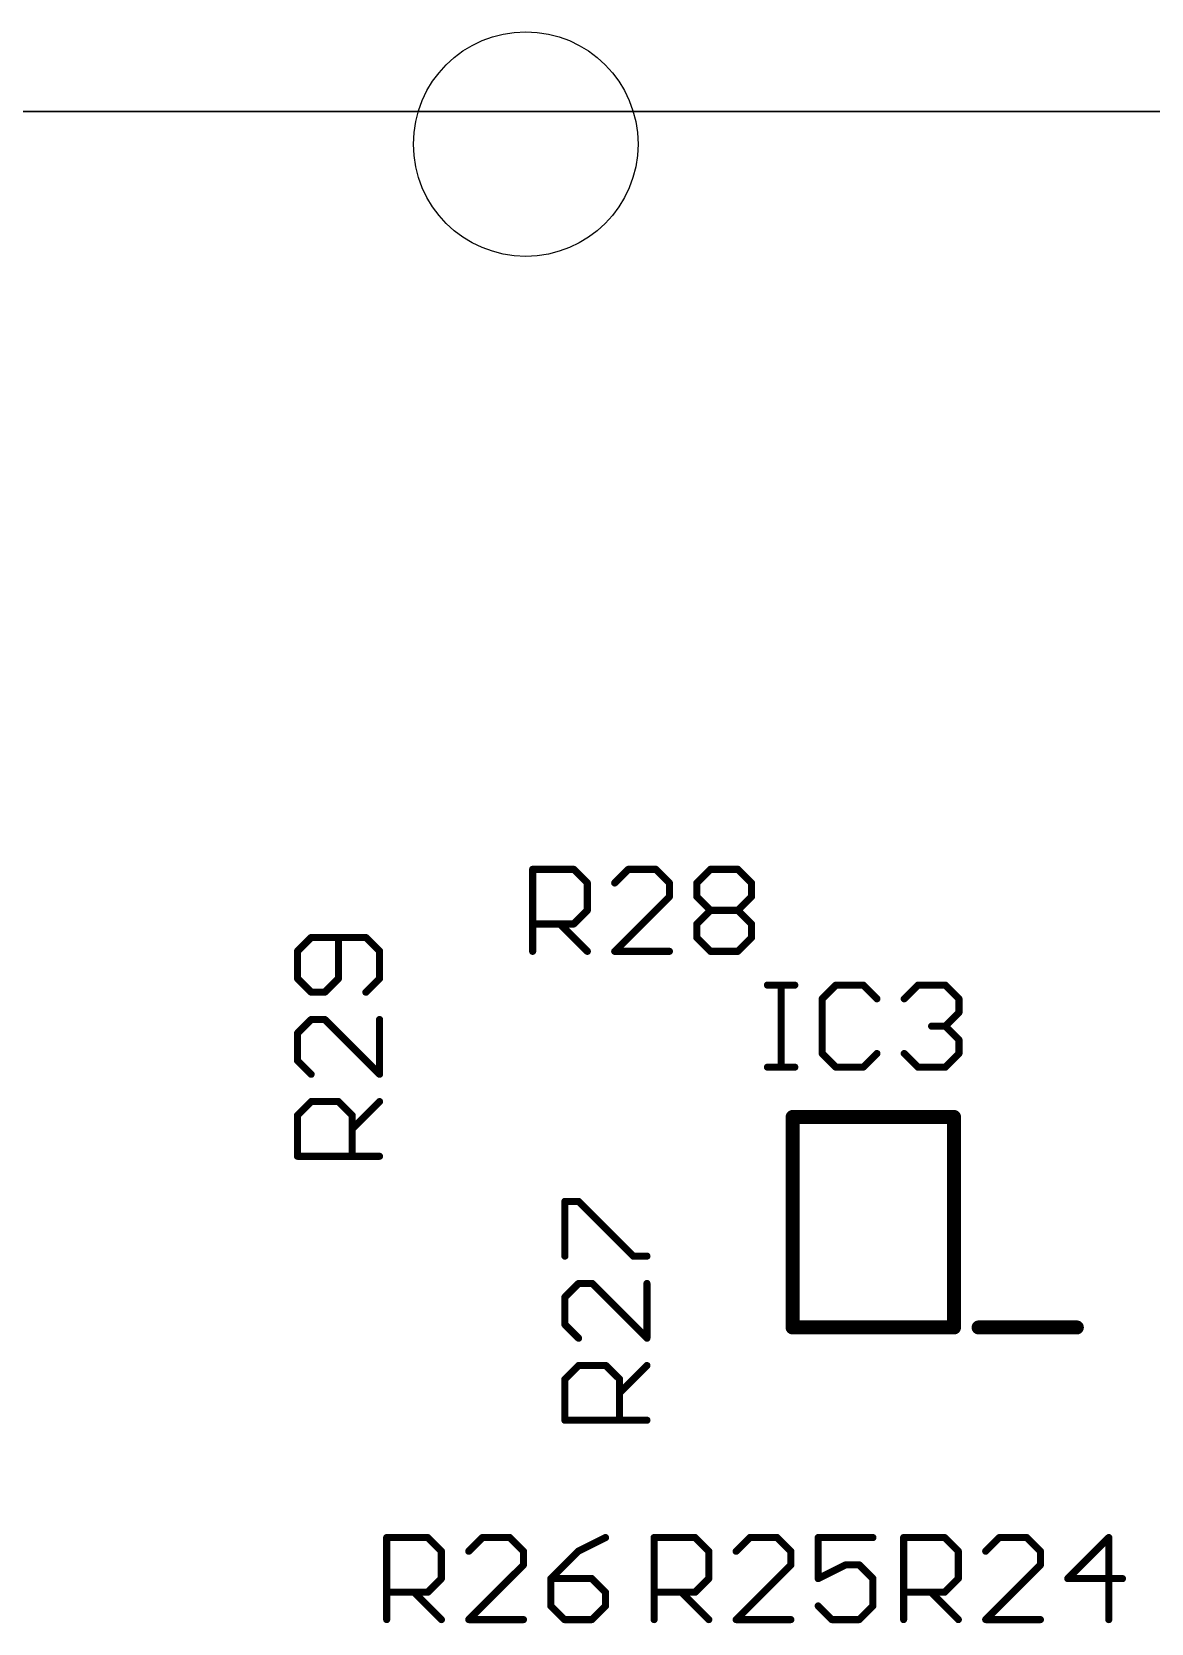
# Model space of a CAD drawing. Extents: x 0 to 11.2, y 0 to 11.2.
# Drawn here: x 6.638 to 7.265, y 10.252 to 11.145 of the extents above; entities that cross this region are included whole.
import ezdxf

# ---------------------------------------------------------------- set-up
doc = ezdxf.new("R2010")
doc.units = 0
doc.layers.add('20', color=53, linetype='CONTINUOUS')
doc.layers.add('25', color=253, linetype='CONTINUOUS')

msp = doc.modelspace()

# ---------------------------------------------------------------- linework, layer by layer
at = {"layer": '20', "const_width": 0.000984}
msp.add_lwpolyline([(7.479865, 11.1), (5.969397, 11.1)], dxfattribs=at)
at = {"layer": '20'}
msp.add_circle((6.9146, 11.0817), 0.062992, dxfattribs=at)
at = {"layer": '25'}
for points, const_width in [([(6.918482, 10.6287), (6.918482, 10.674739)], 0.004), ([(6.918482, 10.674739), (6.941501, 10.674739)], 0.004), ([(6.941501, 10.674739), (6.949175, 10.667066)], 0.004), ([(6.972194, 10.674739), (6.964521, 10.667066)], 0.004), ([(6.987541, 10.674739), (6.972194, 10.674739)], 0.004), ([(6.995214, 10.667066), (6.987541, 10.674739)], 0.004), ([(7.01056, 10.667066), (7.018234, 10.674739)], 0.004), ([(7.018234, 10.674739), (7.03358, 10.674739)], 0.004), ([(7.03358, 10.674739), (7.041253, 10.667066)], 0.004), ([(6.949175, 10.667066), (6.949175, 10.65172)], 0.004), ([(6.995214, 10.659393), (6.995214, 10.667066)], 0.004), ([(7.01056, 10.659393), (7.01056, 10.667066)], 0.004), ([(7.041253, 10.667066), (7.041253, 10.659393)], 0.004), ([(6.949175, 10.65172), (6.941501, 10.644046)], 0.004), ([(6.964521, 10.6287), (6.995214, 10.659393)], 0.004), ([(7.018234, 10.65172), (7.01056, 10.659393)], 0.004), ([(7.01056, 10.644046), (7.018234, 10.65172)], 0.004), ([(7.018234, 10.65172), (7.03358, 10.65172)], 0.004), ([(7.041253, 10.659393), (7.03358, 10.65172)], 0.004), ([(7.03358, 10.65172), (7.041253, 10.644046)], 0.004), ([(6.941501, 10.644046), (6.918482, 10.644046)], 0.004), ([(6.933828, 10.644046), (6.949175, 10.6287)], 0.004), ([(7.01056, 10.636373), (7.01056, 10.644046)], 0.004), ([(7.041253, 10.644046), (7.041253, 10.636373)], 0.004), ([(6.794234, 10.636471), (6.786561, 10.628798)], 0.004), ([(6.824927, 10.636471), (6.794234, 10.636471)], 0.004), ([(6.80958, 10.613452), (6.80958, 10.636471)], 0.004), ([(6.8326, 10.628798), (6.824927, 10.636471)], 0.004), ([(7.018234, 10.6287), (7.01056, 10.636373)], 0.004), ([(7.041253, 10.636373), (7.03358, 10.6287)], 0.004), ([(6.786561, 10.628798), (6.786561, 10.613452)], 0.004), ([(6.8326, 10.613452), (6.8326, 10.628798)], 0.004), ([(6.995214, 10.6287), (6.964521, 10.6287)], 0.004), ([(7.03358, 10.6287), (7.018234, 10.6287)], 0.004), ([(6.786561, 10.613452), (6.794234, 10.605779)], 0.004), ([(6.801907, 10.605779), (6.80958, 10.613452)], 0.004), ([(6.824927, 10.605779), (6.8326, 10.613452)], 0.004), ([(7.050214, 10.609739), (7.06556, 10.609739)], 0.004), ([(7.057887, 10.5637), (7.057887, 10.609739)], 0.004), ([(7.08858, 10.609739), (7.080907, 10.602066)], 0.004), ([(7.103926, 10.609739), (7.08858, 10.609739)], 0.004), ([(7.1116, 10.602066), (7.103926, 10.609739)], 0.004), ([(7.126946, 10.602066), (7.134619, 10.609739)], 0.004), ([(7.134619, 10.609739), (7.149966, 10.609739)], 0.004), ([(7.149966, 10.609739), (7.157639, 10.602066)], 0.004), ([(6.794234, 10.605779), (6.801907, 10.605779)], 0.004), ([(7.080907, 10.602066), (7.080907, 10.571373)], 0.004), ([(7.157639, 10.602066), (7.157639, 10.594393)], 0.004), ([(6.794234, 10.590432), (6.786561, 10.582759)], 0.004), ([(6.801907, 10.590432), (6.794234, 10.590432)], 0.004), ([(6.8326, 10.559739), (6.801907, 10.590432)], 0.004), ([(6.8326, 10.590432), (6.8326, 10.559739)], 0.004), ([(7.157639, 10.594393), (7.149966, 10.58672)], 0.004), ([(6.786561, 10.582759), (6.786561, 10.567412)], 0.004), ([(7.149966, 10.58672), (7.142292, 10.58672)], 0.004), ([(7.149966, 10.58672), (7.157639, 10.579046)], 0.004), ([(7.080907, 10.571373), (7.08858, 10.5637)], 0.004), ([(7.103926, 10.5637), (7.1116, 10.571373)], 0.004), ([(7.134619, 10.5637), (7.126946, 10.571373)], 0.004), ([(7.157639, 10.571373), (7.149966, 10.5637)], 0.004), ([(7.157639, 10.579046), (7.157639, 10.571373)], 0.004), ([(6.786561, 10.567412), (6.794234, 10.559739)], 0.004), ([(7.050214, 10.5637), (7.06556, 10.5637)], 0.004), ([(7.08858, 10.5637), (7.103926, 10.5637)], 0.004), ([(7.149966, 10.5637), (7.134619, 10.5637)], 0.004), ([(6.786561, 10.53672), (6.794234, 10.544393)], 0.004), ([(6.794234, 10.544393), (6.80958, 10.544393)], 0.004), ([(6.80958, 10.544393), (6.817254, 10.53672)], 0.004), ([(6.817254, 10.529046), (6.8326, 10.544393)], 0.004), ([(6.786561, 10.5137), (6.786561, 10.53672)], 0.004), ([(6.817254, 10.53672), (6.817254, 10.5137)], 0.004), ([(7.064324, 10.417645), (7.064324, 10.535755)], 0.007874), ([(7.064324, 10.535755), (7.154875, 10.535755)], 0.007874), ([(7.154875, 10.535755), (7.154875, 10.417645)], 0.007874), ([(6.8326, 10.5137), (6.786561, 10.5137)], 0.004), ([(6.936561, 10.457661), (6.936561, 10.488353)], 0.004), ([(6.936561, 10.488353), (6.944234, 10.488353)], 0.004), ([(6.944234, 10.488353), (6.974927, 10.457661)], 0.004), ([(6.974927, 10.457661), (6.9826, 10.457661)], 0.004), ([(6.944234, 10.442314), (6.936561, 10.434641)], 0.004), ([(6.951907, 10.442314), (6.944234, 10.442314)], 0.004), ([(6.9826, 10.411621), (6.951907, 10.442314)], 0.004), ([(6.9826, 10.442314), (6.9826, 10.411621)], 0.004), ([(6.936561, 10.434641), (6.936561, 10.419294)], 0.004), ([(6.936561, 10.419294), (6.944234, 10.411621)], 0.004), ([(7.154875, 10.417645), (7.064324, 10.417645)], 0.007874), ([(7.223773, 10.417645), (7.168655, 10.417645)], 0.007874), ([(6.936561, 10.388602), (6.944234, 10.396275)], 0.004), ([(6.944234, 10.396275), (6.95958, 10.396275)], 0.004), ([(6.95958, 10.396275), (6.967254, 10.388602)], 0.004), ([(6.967254, 10.380928), (6.9826, 10.396275)], 0.004), ([(6.936561, 10.365582), (6.936561, 10.388602)], 0.004), ([(6.967254, 10.388602), (6.967254, 10.365582)], 0.004), ([(6.9826, 10.365582), (6.936561, 10.365582)], 0.004), ([(6.8366, 10.2537), (6.8366, 10.299739)], 0.004), ([(6.8366, 10.299739), (6.859619, 10.299739)], 0.004), ([(6.859619, 10.299739), (6.867293, 10.292066)], 0.004), ([(6.890312, 10.299739), (6.882639, 10.292066)], 0.004), ([(6.905659, 10.299739), (6.890312, 10.299739)], 0.004), ([(6.913332, 10.292066), (6.905659, 10.299739)], 0.004), ([(6.959371, 10.299739), (6.944025, 10.292066)], 0.004), ([(6.9866, 10.2537), (6.9866, 10.299739)], 0.004), ([(6.9866, 10.299739), (7.009619, 10.299739)], 0.004), ([(7.009619, 10.299739), (7.017293, 10.292066)], 0.004), ([(7.040312, 10.299739), (7.032639, 10.292066)], 0.004), ([(7.055659, 10.299739), (7.040312, 10.299739)], 0.004), ([(7.063332, 10.292066), (7.055659, 10.299739)], 0.004), ([(7.109371, 10.299739), (7.078678, 10.299739)], 0.004), ([(7.078678, 10.299739), (7.078678, 10.27672)], 0.004), ([(7.1266, 10.2537), (7.1266, 10.299739)], 0.004), ([(7.1266, 10.299739), (7.149619, 10.299739)], 0.004), ([(7.149619, 10.299739), (7.157293, 10.292066)], 0.004), ([(7.180312, 10.299739), (7.172639, 10.292066)], 0.004), ([(7.195659, 10.299739), (7.180312, 10.299739)], 0.004), ([(7.203332, 10.292066), (7.195659, 10.299739)], 0.004), ([(7.241698, 10.299739), (7.218678, 10.27672)], 0.004), ([(7.241698, 10.2537), (7.241698, 10.299739)], 0.004), ([(6.867293, 10.292066), (6.867293, 10.27672)], 0.004), ([(6.913332, 10.284393), (6.913332, 10.292066)], 0.004), ([(6.944025, 10.292066), (6.928678, 10.27672)], 0.004), ([(7.017293, 10.292066), (7.017293, 10.27672)], 0.004), ([(7.063332, 10.284393), (7.063332, 10.292066)], 0.004), ([(7.157293, 10.292066), (7.157293, 10.27672)], 0.004), ([(7.203332, 10.284393), (7.203332, 10.292066)], 0.004), ([(6.867293, 10.27672), (6.859619, 10.269046)], 0.004), ([(6.882639, 10.2537), (6.913332, 10.284393)], 0.004), ([(6.928678, 10.27672), (6.928678, 10.261373)], 0.004), ([(6.951698, 10.27672), (6.928678, 10.27672)], 0.004), ([(6.959371, 10.269046), (6.951698, 10.27672)], 0.004), ([(7.017293, 10.27672), (7.009619, 10.269046)], 0.004), ([(7.032639, 10.2537), (7.063332, 10.284393)], 0.004), ([(7.078678, 10.27672), (7.094025, 10.284393)], 0.004), ([(7.094025, 10.284393), (7.101698, 10.284393)], 0.004), ([(7.101698, 10.284393), (7.109371, 10.27672)], 0.004), ([(7.109371, 10.27672), (7.109371, 10.261373)], 0.004), ([(7.157293, 10.27672), (7.149619, 10.269046)], 0.004), ([(7.172639, 10.2537), (7.203332, 10.284393)], 0.004), ([(7.218678, 10.27672), (7.249371, 10.27672)], 0.004), ([(6.859619, 10.269046), (6.8366, 10.269046)], 0.004), ([(6.851946, 10.269046), (6.867293, 10.2537)], 0.004), ([(6.959371, 10.261373), (6.959371, 10.269046)], 0.004), ([(7.009619, 10.269046), (6.9866, 10.269046)], 0.004), ([(7.001946, 10.269046), (7.017293, 10.2537)], 0.004), ([(7.149619, 10.269046), (7.1266, 10.269046)], 0.004), ([(7.141946, 10.269046), (7.157293, 10.2537)], 0.004), ([(6.928678, 10.261373), (6.936352, 10.2537)], 0.004), ([(6.951698, 10.2537), (6.959371, 10.261373)], 0.004), ([(7.086352, 10.2537), (7.078678, 10.261373)], 0.004), ([(7.109371, 10.261373), (7.101698, 10.2537)], 0.004), ([(6.913332, 10.2537), (6.882639, 10.2537)], 0.004), ([(6.936352, 10.2537), (6.951698, 10.2537)], 0.004), ([(7.063332, 10.2537), (7.032639, 10.2537)], 0.004), ([(7.101698, 10.2537), (7.086352, 10.2537)], 0.004), ([(7.203332, 10.2537), (7.172639, 10.2537)], 0.004)]:
    msp.add_lwpolyline(points, dxfattribs=dict(at, const_width=const_width))
for points, const_width in [([(6.919482, 10.674739, 1), (6.917482, 10.674739)], 0.002), ([(6.918482, 10.675739, 1), (6.918482, 10.673739)], 0.002), ([(6.942209, 10.675446, 1), (6.940794, 10.674032)], 0.002), ([(6.941501, 10.673739, 1), (6.941501, 10.675739)], 0.002), ([(6.972194, 10.675739, 1), (6.972194, 10.673739)], 0.002), ([(6.972901, 10.674032, 1), (6.971487, 10.675446)], 0.002), ([(6.988248, 10.675446, 1), (6.986834, 10.674032)], 0.002), ([(6.987541, 10.673739, 1), (6.987541, 10.675739)], 0.002), ([(7.018234, 10.675739, 1), (7.018234, 10.673739)], 0.002), ([(7.018941, 10.674032, 1), (7.017526, 10.675446)], 0.002), ([(7.034287, 10.675446, 1), (7.032873, 10.674032)], 0.002), ([(7.03358, 10.673739, 1), (7.03358, 10.675739)], 0.002), ([(6.950175, 10.667066, 1), (6.948175, 10.667066)], 0.002), ([(6.948468, 10.666359, 1), (6.949882, 10.667773)], 0.002), ([(6.963814, 10.667773, 1), (6.965228, 10.666359)], 0.002), ([(6.996214, 10.667066, 1), (6.994214, 10.667066)], 0.002), ([(6.994507, 10.666359, 1), (6.995921, 10.667773)], 0.002), ([(7.01156, 10.667066, 1), (7.00956, 10.667066)], 0.002), ([(7.009853, 10.667773, 1), (7.011268, 10.666359)], 0.002), ([(7.042253, 10.667066, 1), (7.040253, 10.667066)], 0.002), ([(7.040546, 10.666359, 1), (7.04196, 10.667773)], 0.002), ([(6.949882, 10.651013, 1), (6.948468, 10.652427)], 0.002), ([(6.994214, 10.659393, 1), (6.996214, 10.659393)], 0.002), ([(6.995921, 10.658686, 1), (6.994507, 10.6601)], 0.002), ([(7.011268, 10.6601, 1), (7.009853, 10.658686)], 0.002), ([(7.00956, 10.659393, 1), (7.01156, 10.659393)], 0.002), ([(7.018234, 10.65272, 1), (7.018234, 10.65072)], 0.002), ([(7.018941, 10.651013, 1), (7.017526, 10.652427)], 0.002), ([(7.017526, 10.651013, 1), (7.018941, 10.652427)], 0.002), ([(7.034287, 10.652427, 1), (7.032873, 10.651013)], 0.002), ([(7.032873, 10.652427, 1), (7.034287, 10.651013)], 0.002), ([(7.03358, 10.65072, 1), (7.03358, 10.65272)], 0.002), ([(7.040253, 10.659393, 1), (7.042253, 10.659393)], 0.002), ([(7.04196, 10.658686, 1), (7.040546, 10.6601)], 0.002), ([(6.918482, 10.645046, 1), (6.918482, 10.643046)], 0.002), ([(6.934535, 10.644753, 1), (6.933121, 10.643339)], 0.002), ([(6.940794, 10.644753, 1), (6.942209, 10.643339)], 0.002), ([(6.941501, 10.643046, 1), (6.941501, 10.645046)], 0.002), ([(6.948175, 10.65172, 1), (6.950175, 10.65172)], 0.002), ([(7.01156, 10.644046, 1), (7.00956, 10.644046)], 0.002), ([(7.009853, 10.644753, 1), (7.011268, 10.643339)], 0.002), ([(7.042253, 10.644046, 1), (7.040253, 10.644046)], 0.002), ([(7.040546, 10.643339, 1), (7.04196, 10.644753)], 0.002), ([(6.794234, 10.637471, 1), (6.794234, 10.635471)], 0.002), ([(6.794941, 10.635764, 1), (6.793527, 10.637178)], 0.002), ([(6.81058, 10.636471, 1), (6.80858, 10.636471)], 0.002), ([(6.825634, 10.637178, 1), (6.82422, 10.635764)], 0.002), ([(6.824927, 10.635471, 1), (6.824927, 10.637471)], 0.002), ([(7.011268, 10.63708, 1), (7.009853, 10.635666)], 0.002), ([(7.00956, 10.636373, 1), (7.01156, 10.636373)], 0.002), ([(7.040253, 10.636373, 1), (7.042253, 10.636373)], 0.002), ([(7.04196, 10.635666, 1), (7.040546, 10.63708)], 0.002), ([(6.787561, 10.628798, 1), (6.785561, 10.628798)], 0.002), ([(6.785854, 10.629505, 1), (6.787268, 10.628091)], 0.002), ([(6.8336, 10.628798, 1), (6.8316, 10.628798)], 0.002), ([(6.831893, 10.628091, 1), (6.833307, 10.629505)], 0.002), ([(6.917482, 10.6287, 1), (6.919482, 10.6287)], 0.002), ([(6.948468, 10.627993, 1), (6.949882, 10.629407)], 0.002), ([(6.964521, 10.6297, 1), (6.964521, 10.6277)], 0.002), ([(6.963814, 10.629407, 1), (6.965228, 10.627993)], 0.002), ([(6.995214, 10.6277, 1), (6.995214, 10.6297)], 0.002), ([(7.018234, 10.6297, 1), (7.018234, 10.6277)], 0.002), ([(7.017526, 10.627993, 1), (7.018941, 10.629407)], 0.002), ([(7.032873, 10.629407, 1), (7.034287, 10.627993)], 0.002), ([(7.03358, 10.6277, 1), (7.03358, 10.6297)], 0.002), ([(6.787268, 10.614159, 1), (6.785854, 10.612745)], 0.002), ([(6.785561, 10.613452, 1), (6.787561, 10.613452)], 0.002), ([(6.80858, 10.613452, 1), (6.81058, 10.613452)], 0.002), ([(6.810287, 10.612745, 1), (6.808873, 10.614159)], 0.002), ([(6.8316, 10.613452, 1), (6.8336, 10.613452)], 0.002), ([(6.833307, 10.612745, 1), (6.831893, 10.614159)], 0.002), ([(7.050214, 10.610739, 1), (7.050214, 10.608739)], 0.002), ([(7.058887, 10.609739, 1), (7.056887, 10.609739)], 0.002), ([(7.06556, 10.608739, 1), (7.06556, 10.610739)], 0.002), ([(7.08858, 10.610739, 1), (7.08858, 10.608739)], 0.002), ([(7.089287, 10.609032, 1), (7.087873, 10.610446)], 0.002), ([(7.104634, 10.610446, 1), (7.103219, 10.609032)], 0.002), ([(7.103926, 10.608739, 1), (7.103926, 10.610739)], 0.002), ([(7.134619, 10.610739, 1), (7.134619, 10.608739)], 0.002), ([(7.135326, 10.609032, 1), (7.133912, 10.610446)], 0.002), ([(7.150673, 10.610446, 1), (7.149259, 10.609032)], 0.002), ([(7.149966, 10.608739, 1), (7.149966, 10.610739)], 0.002), ([(6.794234, 10.606779, 1), (6.794234, 10.604779)], 0.002), ([(6.793527, 10.605071, 1), (6.794941, 10.606486)], 0.002), ([(6.8012, 10.606486, 1), (6.802614, 10.605071)], 0.002), ([(6.801907, 10.604779, 1), (6.801907, 10.606779)], 0.002), ([(6.82422, 10.606486, 1), (6.825634, 10.605071)], 0.002), ([(7.081907, 10.602066, 1), (7.079907, 10.602066)], 0.002), ([(7.0802, 10.602773, 1), (7.081614, 10.601359)], 0.002), ([(7.110893, 10.601359, 1), (7.112307, 10.602773)], 0.002), ([(7.126239, 10.602773, 1), (7.127653, 10.601359)], 0.002), ([(7.158639, 10.602066, 1), (7.156639, 10.602066)], 0.002), ([(7.156932, 10.601359, 1), (7.158346, 10.602773)], 0.002), ([(6.794234, 10.591432, 1), (6.794234, 10.589432)], 0.002), ([(6.794941, 10.589725, 1), (6.793527, 10.591139)], 0.002), ([(6.802614, 10.591139, 1), (6.8012, 10.589725)], 0.002), ([(6.801907, 10.589432, 1), (6.801907, 10.591432)], 0.002), ([(6.8336, 10.590432, 1), (6.8316, 10.590432)], 0.002), ([(7.156639, 10.594393, 1), (7.158639, 10.594393)], 0.002), ([(7.158346, 10.593686, 1), (7.156932, 10.5951)], 0.002), ([(6.787561, 10.582759, 1), (6.785561, 10.582759)], 0.002), ([(6.785854, 10.583466, 1), (6.787268, 10.582052)], 0.002), ([(7.142292, 10.58772, 1), (7.142292, 10.58572)], 0.002), ([(7.150673, 10.587427, 1), (7.149259, 10.586013)], 0.002), ([(7.149259, 10.587427, 1), (7.150673, 10.586013)], 0.002), ([(7.149966, 10.58572, 1), (7.149966, 10.58772)], 0.002), ([(7.081614, 10.57208, 1), (7.0802, 10.570666)], 0.002), ([(7.112307, 10.570666, 1), (7.110893, 10.57208)], 0.002), ([(7.127653, 10.57208, 1), (7.126239, 10.570666)], 0.002), ([(7.158639, 10.579046, 1), (7.156639, 10.579046)], 0.002), ([(7.156932, 10.578339, 1), (7.158346, 10.579753)], 0.002), ([(7.158346, 10.570666, 1), (7.156932, 10.57208)], 0.002), ([(6.787268, 10.56812, 1), (6.785854, 10.566705)], 0.002), ([(6.785561, 10.567412, 1), (6.787561, 10.567412)], 0.002), ([(7.050214, 10.5647, 1), (7.050214, 10.5627)], 0.002), ([(7.056887, 10.5637, 1), (7.058887, 10.5637)], 0.002), ([(7.06556, 10.5627, 1), (7.06556, 10.5647)], 0.002), ([(7.079907, 10.571373, 1), (7.081907, 10.571373)], 0.002), ([(7.08858, 10.5647, 1), (7.08858, 10.5627)], 0.002), ([(7.087873, 10.562993, 1), (7.089287, 10.564407)], 0.002), ([(7.103219, 10.564407, 1), (7.104634, 10.562993)], 0.002), ([(7.103926, 10.5627, 1), (7.103926, 10.5647)], 0.002), ([(7.134619, 10.5647, 1), (7.134619, 10.5627)], 0.002), ([(7.133912, 10.562993, 1), (7.135326, 10.564407)], 0.002), ([(7.149259, 10.564407, 1), (7.150673, 10.562993)], 0.002), ([(7.149966, 10.5627, 1), (7.149966, 10.5647)], 0.002), ([(7.156639, 10.571373, 1), (7.158639, 10.571373)], 0.002), ([(6.793527, 10.559032, 1), (6.794941, 10.560446)], 0.002), ([(6.8316, 10.559739, 1), (6.8336, 10.559739)], 0.002), ([(6.831893, 10.559032, 1), (6.833307, 10.560446)], 0.002), ([(6.794234, 10.545393, 1), (6.794234, 10.543393)], 0.002), ([(6.794941, 10.543686, 1), (6.793527, 10.5451)], 0.002), ([(6.810287, 10.5451, 1), (6.808873, 10.543686)], 0.002), ([(6.80958, 10.543393, 1), (6.80958, 10.545393)], 0.002), ([(6.833307, 10.543686, 1), (6.831893, 10.5451)], 0.002), ([(6.787561, 10.53672, 1), (6.785561, 10.53672)], 0.002), ([(6.785854, 10.537427, 1), (6.787268, 10.536013)], 0.002), ([(6.818254, 10.53672, 1), (6.816254, 10.53672)], 0.002), ([(6.816546, 10.536013, 1), (6.817961, 10.537427)], 0.002), ([(7.064324, 10.537724, 1), (7.064324, 10.533787)], 0.003937), ([(7.066293, 10.535755, 1), (7.062356, 10.535755)], 0.003937), ([(7.156844, 10.535755, 1), (7.152907, 10.535755)], 0.003937), ([(7.154875, 10.533787, 1), (7.154875, 10.537724)], 0.003937), ([(6.816546, 10.529753, 1), (6.817961, 10.528339)], 0.002), ([(6.786561, 10.5147, 1), (6.786561, 10.5127)], 0.002), ([(6.785561, 10.5137, 1), (6.787561, 10.5137)], 0.002), ([(6.816254, 10.5137, 1), (6.818254, 10.5137)], 0.002), ([(6.8326, 10.5127, 1), (6.8326, 10.5147)], 0.002), ([(6.937561, 10.488353, 1), (6.935561, 10.488353)], 0.002), ([(6.936561, 10.489353, 1), (6.936561, 10.487353)], 0.002), ([(6.944941, 10.48906, 1), (6.943527, 10.487646)], 0.002), ([(6.944234, 10.487353, 1), (6.944234, 10.489353)], 0.002), ([(6.935561, 10.457661, 1), (6.937561, 10.457661)], 0.002), ([(6.974927, 10.458661, 1), (6.974927, 10.456661)], 0.002), ([(6.97422, 10.456953, 1), (6.975634, 10.458368)], 0.002), ([(6.9826, 10.456661, 1), (6.9826, 10.458661)], 0.002), ([(6.944234, 10.443314, 1), (6.944234, 10.441314)], 0.002), ([(6.944941, 10.441607, 1), (6.943527, 10.443021)], 0.002), ([(6.952614, 10.443021, 1), (6.9512, 10.441607)], 0.002), ([(6.951907, 10.441314, 1), (6.951907, 10.443314)], 0.002), ([(6.9836, 10.442314, 1), (6.9816, 10.442314)], 0.002), ([(6.937561, 10.434641, 1), (6.935561, 10.434641)], 0.002), ([(6.935854, 10.435348, 1), (6.937268, 10.433934)], 0.002), ([(6.937268, 10.420002, 1), (6.935854, 10.418587)], 0.002), ([(7.064324, 10.419613, 1), (7.064324, 10.415676)], 0.003937), ([(7.154875, 10.415676, 1), (7.154875, 10.419613)], 0.003937), ([(7.168655, 10.419613, 1), (7.168655, 10.415676)], 0.003937), ([(7.223773, 10.415676, 1), (7.223773, 10.419613)], 0.003937), ([(6.935561, 10.419294, 1), (6.937561, 10.419294)], 0.002), ([(6.943527, 10.410914, 1), (6.944941, 10.412328)], 0.002), ([(6.9816, 10.411621, 1), (6.9836, 10.411621)], 0.002), ([(6.981893, 10.410914, 1), (6.983307, 10.412328)], 0.002), ([(7.062356, 10.417645, 1), (7.066293, 10.417645)], 0.003937), ([(7.152907, 10.417645, 1), (7.156844, 10.417645)], 0.003937), ([(6.944234, 10.397275, 1), (6.944234, 10.395275)], 0.002), ([(6.944941, 10.395568, 1), (6.943527, 10.396982)], 0.002), ([(6.960287, 10.396982, 1), (6.958873, 10.395568)], 0.002), ([(6.95958, 10.395275, 1), (6.95958, 10.397275)], 0.002), ([(6.983307, 10.395568, 1), (6.981893, 10.396982)], 0.002), ([(6.937561, 10.388602, 1), (6.935561, 10.388602)], 0.002), ([(6.935854, 10.389309, 1), (6.937268, 10.387895)], 0.002), ([(6.968254, 10.388602, 1), (6.966254, 10.388602)], 0.002), ([(6.966546, 10.387895, 1), (6.967961, 10.389309)], 0.002), ([(6.966546, 10.381635, 1), (6.967961, 10.380221)], 0.002), ([(6.936561, 10.366582, 1), (6.936561, 10.364582)], 0.002), ([(6.935561, 10.365582, 1), (6.937561, 10.365582)], 0.002), ([(6.966254, 10.365582, 1), (6.968254, 10.365582)], 0.002), ([(6.9826, 10.364582, 1), (6.9826, 10.366582)], 0.002), ([(6.8376, 10.299739, 1), (6.8356, 10.299739)], 0.002), ([(6.8366, 10.300739, 1), (6.8366, 10.298739)], 0.002), ([(6.860327, 10.300446, 1), (6.858912, 10.299032)], 0.002), ([(6.859619, 10.298739, 1), (6.859619, 10.300739)], 0.002), ([(6.890312, 10.300739, 1), (6.890312, 10.298739)], 0.002), ([(6.891019, 10.299032, 1), (6.889605, 10.300446)], 0.002), ([(6.906366, 10.300446, 1), (6.904952, 10.299032)], 0.002), ([(6.905659, 10.298739, 1), (6.905659, 10.300739)], 0.002), ([(6.959818, 10.298845, 1), (6.958924, 10.300634)], 0.002), ([(6.9876, 10.299739, 1), (6.9856, 10.299739)], 0.002), ([(6.9866, 10.300739, 1), (6.9866, 10.298739)], 0.002), ([(7.010327, 10.300446, 1), (7.008912, 10.299032)], 0.002), ([(7.009619, 10.298739, 1), (7.009619, 10.300739)], 0.002), ([(7.040312, 10.300739, 1), (7.040312, 10.298739)], 0.002), ([(7.041019, 10.299032, 1), (7.039605, 10.300446)], 0.002), ([(7.056366, 10.300446, 1), (7.054952, 10.299032)], 0.002), ([(7.055659, 10.298739, 1), (7.055659, 10.300739)], 0.002), ([(7.078678, 10.300739, 1), (7.078678, 10.298739)], 0.002), ([(7.079678, 10.299739, 1), (7.077678, 10.299739)], 0.002), ([(7.109371, 10.298739, 1), (7.109371, 10.300739)], 0.002), ([(7.1276, 10.299739, 1), (7.1256, 10.299739)], 0.002), ([(7.1266, 10.300739, 1), (7.1266, 10.298739)], 0.002), ([(7.150327, 10.300446, 1), (7.148912, 10.299032)], 0.002), ([(7.149619, 10.298739, 1), (7.149619, 10.300739)], 0.002), ([(7.180312, 10.300739, 1), (7.180312, 10.298739)], 0.002), ([(7.181019, 10.299032, 1), (7.179605, 10.300446)], 0.002), ([(7.196366, 10.300446, 1), (7.194952, 10.299032)], 0.002), ([(7.195659, 10.298739, 1), (7.195659, 10.300739)], 0.002), ([(7.242698, 10.299739, 1), (7.240698, 10.299739)], 0.002), ([(7.242405, 10.299032, 1), (7.240991, 10.300446)], 0.002), ([(6.868293, 10.292066, 1), (6.866293, 10.292066)], 0.002), ([(6.866586, 10.291359, 1), (6.868, 10.292773)], 0.002), ([(6.881932, 10.292773, 1), (6.883346, 10.291359)], 0.002), ([(6.914332, 10.292066, 1), (6.912332, 10.292066)], 0.002), ([(6.912625, 10.291359, 1), (6.914039, 10.292773)], 0.002), ([(6.943578, 10.29296, 1), (6.944472, 10.291172)], 0.002), ([(6.944732, 10.291359, 1), (6.943318, 10.292773)], 0.002), ([(7.018293, 10.292066, 1), (7.016293, 10.292066)], 0.002), ([(7.016586, 10.291359, 1), (7.018, 10.292773)], 0.002), ([(7.031932, 10.292773, 1), (7.033346, 10.291359)], 0.002), ([(7.064332, 10.292066, 1), (7.062332, 10.292066)], 0.002), ([(7.062625, 10.291359, 1), (7.064039, 10.292773)], 0.002), ([(7.158293, 10.292066, 1), (7.156293, 10.292066)], 0.002), ([(7.156586, 10.291359, 1), (7.158, 10.292773)], 0.002), ([(7.171932, 10.292773, 1), (7.173346, 10.291359)], 0.002), ([(7.204332, 10.292066, 1), (7.202332, 10.292066)], 0.002), ([(7.202625, 10.291359, 1), (7.204039, 10.292773)], 0.002), ([(6.868, 10.276013, 1), (6.866586, 10.277427)], 0.002), ([(6.912332, 10.284393, 1), (6.914332, 10.284393)], 0.002), ([(6.914039, 10.283686, 1), (6.912625, 10.2851)], 0.002), ([(6.929678, 10.27672, 1), (6.927678, 10.27672)], 0.002), ([(6.928678, 10.27772, 1), (6.928678, 10.27572)], 0.002), ([(6.927971, 10.277427, 1), (6.929386, 10.276013)], 0.002), ([(6.952405, 10.277427, 1), (6.950991, 10.276013)], 0.002), ([(6.951698, 10.27572, 1), (6.951698, 10.27772)], 0.002), ([(7.018, 10.276013, 1), (7.016586, 10.277427)], 0.002), ([(7.062332, 10.284393, 1), (7.064332, 10.284393)], 0.002), ([(7.064039, 10.283686, 1), (7.062625, 10.2851)], 0.002), ([(7.078231, 10.277614, 1), (7.079126, 10.275825)], 0.002), ([(7.094025, 10.285393, 1), (7.094025, 10.283393)], 0.002), ([(7.094472, 10.283498, 1), (7.093578, 10.285287)], 0.002), ([(7.102405, 10.2851, 1), (7.100991, 10.283686)], 0.002), ([(7.101698, 10.283393, 1), (7.101698, 10.285393)], 0.002), ([(7.110371, 10.27672, 1), (7.108371, 10.27672)], 0.002), ([(7.108664, 10.276013, 1), (7.110078, 10.277427)], 0.002), ([(7.158, 10.276013, 1), (7.156586, 10.277427)], 0.002), ([(7.202332, 10.284393, 1), (7.204332, 10.284393)], 0.002), ([(7.204039, 10.283686, 1), (7.202625, 10.2851)], 0.002), ([(7.218678, 10.27772, 1), (7.218678, 10.27572)], 0.002), ([(7.217971, 10.277427, 1), (7.219386, 10.276013)], 0.002), ([(7.249371, 10.27572, 1), (7.249371, 10.27772)], 0.002), ([(6.8366, 10.270046, 1), (6.8366, 10.268046)], 0.002), ([(6.852653, 10.269753, 1), (6.851239, 10.268339)], 0.002), ([(6.858912, 10.269753, 1), (6.860327, 10.268339)], 0.002), ([(6.859619, 10.268046, 1), (6.859619, 10.270046)], 0.002), ([(6.866293, 10.27672, 1), (6.868293, 10.27672)], 0.002), ([(6.960371, 10.269046, 1), (6.958371, 10.269046)], 0.002), ([(6.958664, 10.268339, 1), (6.960078, 10.269753)], 0.002), ([(6.9866, 10.270046, 1), (6.9866, 10.268046)], 0.002), ([(7.002653, 10.269753, 1), (7.001239, 10.268339)], 0.002), ([(7.008912, 10.269753, 1), (7.010327, 10.268339)], 0.002), ([(7.009619, 10.268046, 1), (7.009619, 10.270046)], 0.002), ([(7.016293, 10.27672, 1), (7.018293, 10.27672)], 0.002), ([(7.077678, 10.27672, 1), (7.079678, 10.27672)], 0.002), ([(7.1266, 10.270046, 1), (7.1266, 10.268046)], 0.002), ([(7.142653, 10.269753, 1), (7.141239, 10.268339)], 0.002), ([(7.148912, 10.269753, 1), (7.150327, 10.268339)], 0.002), ([(7.149619, 10.268046, 1), (7.149619, 10.270046)], 0.002), ([(7.156293, 10.27672, 1), (7.158293, 10.27672)], 0.002), ([(6.929386, 10.26208, 1), (6.927971, 10.260666)], 0.002), ([(6.927678, 10.261373, 1), (6.929678, 10.261373)], 0.002), ([(6.958371, 10.261373, 1), (6.960371, 10.261373)], 0.002), ([(6.960078, 10.260666, 1), (6.958664, 10.26208)], 0.002), ([(7.079386, 10.26208, 1), (7.077971, 10.260666)], 0.002), ([(7.108371, 10.261373, 1), (7.110371, 10.261373)], 0.002), ([(7.110078, 10.260666, 1), (7.108664, 10.26208)], 0.002), ([(6.8356, 10.2537, 1), (6.8376, 10.2537)], 0.002), ([(6.866586, 10.252993, 1), (6.868, 10.254407)], 0.002), ([(6.882639, 10.2547, 1), (6.882639, 10.2527)], 0.002), ([(6.881932, 10.254407, 1), (6.883346, 10.252993)], 0.002), ([(6.913332, 10.2527, 1), (6.913332, 10.2547)], 0.002), ([(6.936352, 10.2547, 1), (6.936352, 10.2527)], 0.002), ([(6.935644, 10.252993, 1), (6.937059, 10.254407)], 0.002), ([(6.950991, 10.254407, 1), (6.952405, 10.252993)], 0.002), ([(6.951698, 10.2527, 1), (6.951698, 10.2547)], 0.002), ([(6.9856, 10.2537, 1), (6.9876, 10.2537)], 0.002), ([(7.016586, 10.252993, 1), (7.018, 10.254407)], 0.002), ([(7.032639, 10.2547, 1), (7.032639, 10.2527)], 0.002), ([(7.031932, 10.254407, 1), (7.033346, 10.252993)], 0.002), ([(7.063332, 10.2527, 1), (7.063332, 10.2547)], 0.002), ([(7.086352, 10.2547, 1), (7.086352, 10.2527)], 0.002), ([(7.085644, 10.252993, 1), (7.087059, 10.254407)], 0.002), ([(7.100991, 10.254407, 1), (7.102405, 10.252993)], 0.002), ([(7.101698, 10.2527, 1), (7.101698, 10.2547)], 0.002), ([(7.1256, 10.2537, 1), (7.1276, 10.2537)], 0.002), ([(7.156586, 10.252993, 1), (7.158, 10.254407)], 0.002), ([(7.172639, 10.2547, 1), (7.172639, 10.2527)], 0.002), ([(7.171932, 10.254407, 1), (7.173346, 10.252993)], 0.002), ([(7.203332, 10.2527, 1), (7.203332, 10.2547)], 0.002), ([(7.240698, 10.2537, 1), (7.242698, 10.2537)], 0.002)]:
    msp.add_lwpolyline(points, format="xyb", dxfattribs=dict(at, const_width=const_width))

doc.saveas('drawing.dxf')
